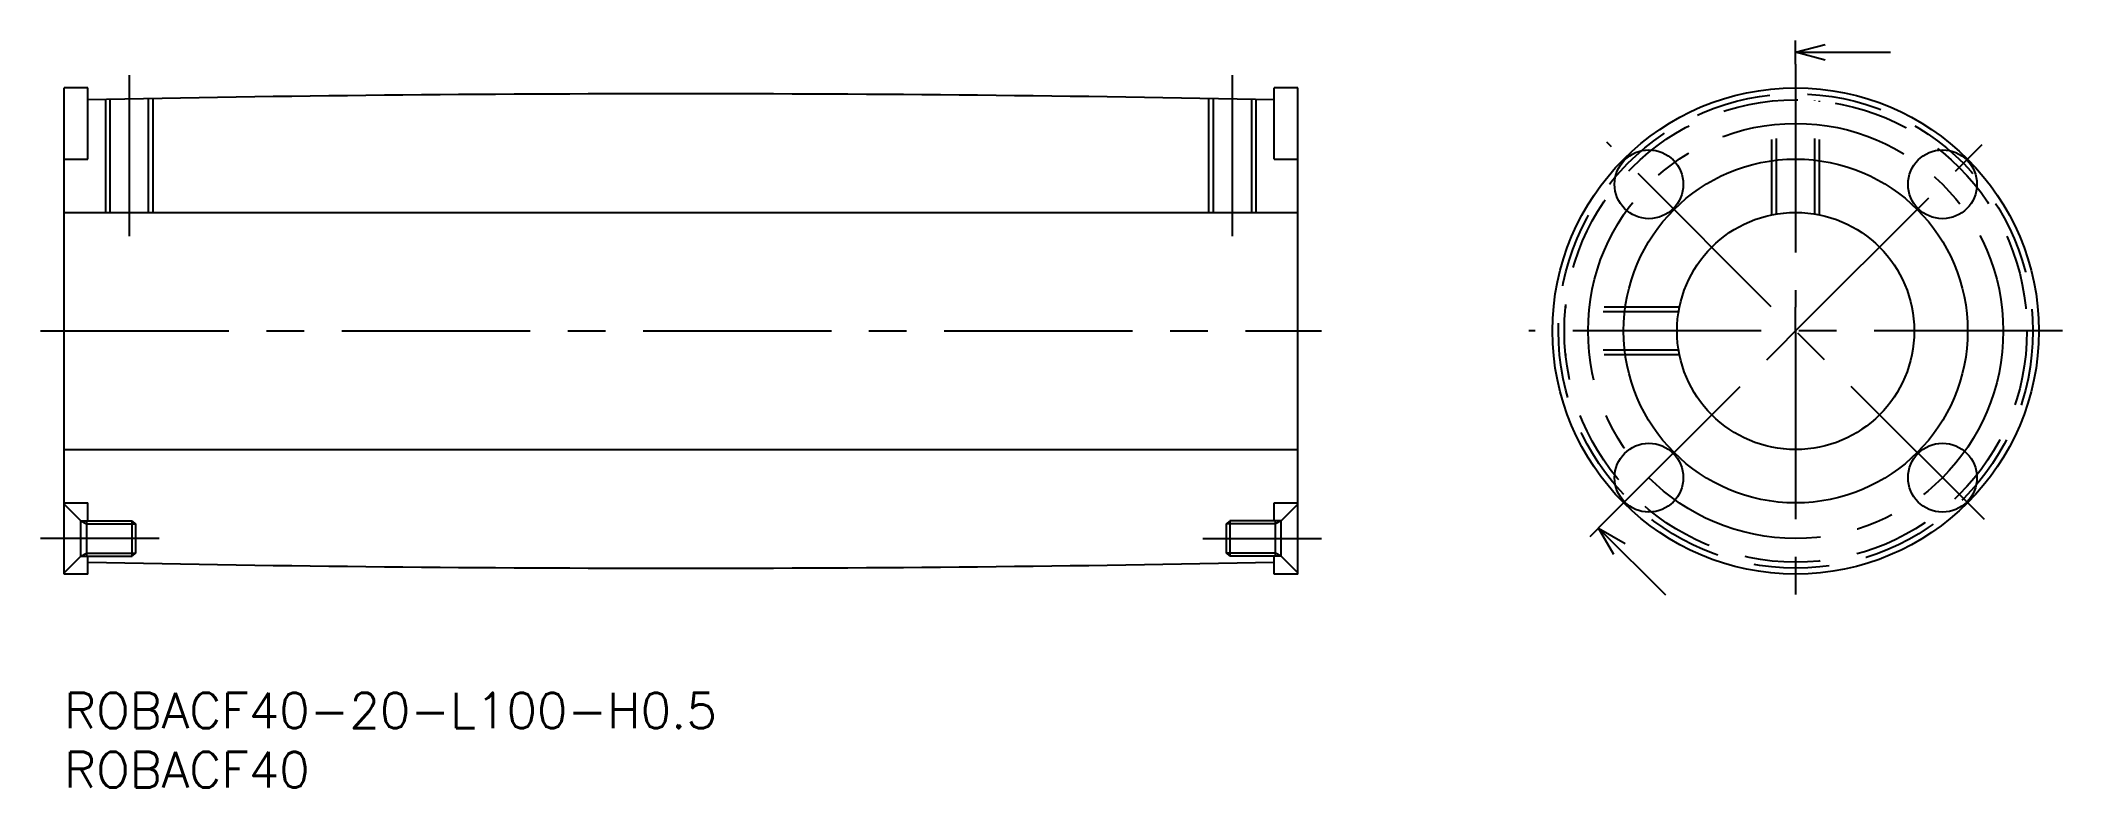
# Model space of a CAD drawing. Extents: x -2 to 168, y -8 to 55.
import ezdxf

# ---------------------------------------------------------------- set-up
doc = ezdxf.new("R2010")
doc.units = 0
doc.header["$LTSCALE"] = 0.5
doc.linetypes.add('CENTER', pattern=[50.8, 31.75, -6.35, 6.35, -6.35])
doc.linetypes.add('DASHED', pattern=[19.05, 12.7, -6.35])
doc.layers.get('0').update_dxf_attribs({"linetype": 'CONTINUOUS'})
for name, color, linetype in [('MSM_CENTER', 1, 'CENTER'), ('MSM_CONTINUOUS', 7, 'CONTINUOUS'), ('MSM_DASHED', 4, 'DASHED'), ('MSM_NARROW', 5, 'CONTINUOUS'), ('MSM_PART_NUMBER', 7, 'CONTINUOUS')]:
    doc.layers.add(name, color=color, linetype=linetype)
doc.styles.get("Standard").update_dxf_attribs({"font": 'txt.shx', "height": 3, "bigfont": 'bigfont.shx'})

msp = doc.modelspace()

# ---------------------------------------------------------------- linework, layer by layer
at = {"color": 0, "linetype": 'BYBLOCK'}
for p, q in [((145.97, 54), (148.47, 54.67)), ((148.47, 53.33), (145.97, 54)), ((145.97, 54), (153.97, 54)), ((130.65, 11.64), (129.35, 13.88)), ((129.35, 13.88), (131.6, 12.59)), ((129.35, 13.88), (134.99, 8.25))]:
    msp.add_line(p, q, dxfattribs=at)
at = {"layer": 'MSM_CENTER'}
for p, q in [((145.97, 53), (145.97, 32.5)), ((5.5, 38.5), (5.5, 52.07)), ((98.5, 38.5), (98.5, 52.07)), ((161.88, 14.59), (130.06, 46.41)), ((145.97, 30.5), (161.88, 46.41)), ((-2, 30.5), (106, 30.5)), ((168.47, 30.5), (123.47, 30.5)), ((130.06, 14.59), (144.56, 29.09)), ((145.97, 30.5), (145.97, 8)), ((8, 13), (-2, 13)), ((96, 13), (106, 13))]:
    msp.add_line(p, q, dxfattribs=at)
msp.add_circle((145.97, 30.5), 17.5, dxfattribs=at)
at = {"layer": 'MSM_CONTINUOUS'}
for p, q in [((145.97, 53), (145.97, 55)), ((0, 10), (0, 51)), ((2, 51), (0, 51)), ((2, 45), (2, 51)), ((3.88, 40.5), (3.88, 50.04)), ((7.12, 40.5), (7.12, 50.1)), ((96.88, 40.5), (96.88, 50.1)), ((100.12, 40.5), (100.12, 50.04)), ((104, 51), (102, 51)), ((102, 45), (102, 51)), ((104, 10), (104, 51)), ((0, 45), (2, 45)), ((102, 45), (104, 45)), ((0, 40.5), (104, 40.5)), ((145.97, 30.5), (145.97, 32.5)), ((144.56, 29.09), (145.97, 30.5)), ((0, 20.5), (104, 20.5)), ((0, 16), (2, 16)), ((0, 15.9), (1.4, 14.5)), ((2, 14.5), (2, 16)), ((102, 16), (104, 16)), ((102, 14.5), (102, 16)), ((104, 15.9), (102.6, 14.5)), ((1.4, 11.5), (1.4, 14.5)), ((1.4, 14.5), (5.73, 14.5)), ((1.87, 14.5), (1.87, 11.5)), ((5.73, 11.5), (5.73, 14.5)), ((5.73, 14.5), (6, 14.23)), ((6, 14.23), (6, 11.77)), ((98, 14.23), (98.27, 14.5)), ((98, 11.77), (98, 14.23)), ((98.27, 14.5), (98.27, 11.5)), ((102.6, 14.5), (98.27, 14.5)), ((102.13, 11.5), (102.13, 14.5)), ((102.6, 11.5), (102.6, 14.5)), ((128.65, 13.18), (130.06, 14.59)), ((0, 10.1), (1.4, 11.5)), ((1.4, 11.5), (5.73, 11.5)), ((2, 10), (2, 11.5)), ((6, 11.77), (5.73, 11.5)), ((98.27, 11.5), (98, 11.77)), ((102.6, 11.5), (98.27, 11.5)), ((102, 10), (102, 11.5)), ((104, 10.1), (102.6, 11.5)), ((2, 10), (0, 10)), ((104, 10), (102, 10))]:
    msp.add_line(p, q, dxfattribs=at)
for centre, radius in [((145.97, 30.5), 20.5), ((133.6, 42.87), 2.9), ((145.97, 30.5), 14.5), ((158.35, 42.87), 2.9), ((145.97, 30.5), 10), ((133.6, 18.13), 2.9), ((158.35, 18.13), 2.9)]:
    msp.add_circle(centre, radius, dxfattribs=at)
for centre, start, end in [((52, -2449.75), 88.85412, 91.14588), ((52, 2510.75), 268.85412, 271.14588)]:
    msp.add_arc(centre, 2500.25, start, end, dxfattribs=at)
at = {"layer": 'MSM_DASHED'}
for p, q in [((143.97, 40.3), (143.97, 49.9)), ((144.35, 40.37), (144.35, 49.93)), ((147.59, 40.37), (147.59, 49.93)), ((147.97, 40.3), (147.97, 49.9)), ((136.17, 32.5), (126.57, 32.5)), ((136.1, 32.12), (126.54, 32.12)), ((136.1, 28.88), (126.54, 28.88)), ((136.17, 28.5), (126.57, 28.5))]:
    msp.add_line(p, q, dxfattribs=at)
for radius in [20, 19.5]:
    msp.add_circle((145.97, 30.5), radius, dxfattribs=at)
at = {"layer": 'MSM_NARROW'}
for p, q in [((3.5, 40.5), (3.5, 50.03)), ((7.5, 40.5), (7.5, 50.1)), ((96.5, 40.5), (96.5, 50.1)), ((100.5, 40.5), (100.5, 50.03)), ((1.4, 14.5), (1.87, 14.23)), ((1.87, 14.23), (6, 14.23)), ((102.13, 14.23), (98, 14.23)), ((102.6, 14.5), (102.13, 14.23)), ((1.4, 11.5), (1.87, 11.77)), ((1.87, 11.77), (6, 11.77)), ((102.13, 11.77), (98, 11.77)), ((102.6, 11.5), (102.13, 11.77))]:
    msp.add_line(p, q, dxfattribs=at)

# ---------------------------------------------------------------- texts
at = {"layer": 'MSM_PART_NUMBER', "linetype": 'CONTINUOUS'}
for s, p in [('ROBACF40-20-L100-H0.5', (0, -3)), ('ROBACF40', (0, -8))]:
    msp.add_text(s, height=3, dxfattribs=at).set_placement(p)

doc.saveas('drawing.dxf')
